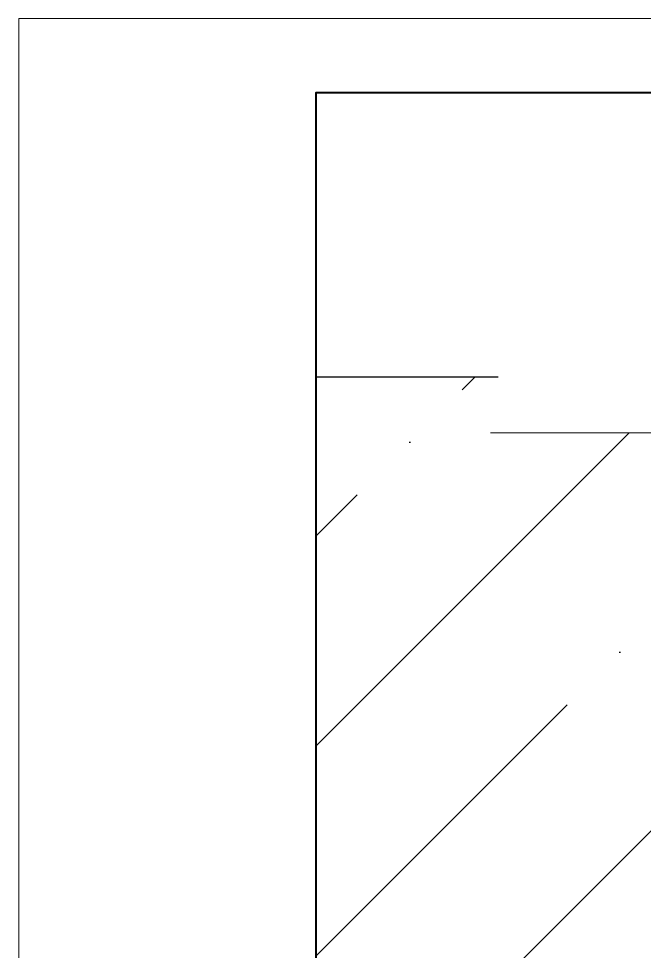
# Model space of a CAD drawing. Header units: millimetres. Extents: x -354900 to 8840672, y 0 to 292181.
# Drawn here: x -295.6 to -190.3, y 140858.4 to 141015.4 of the extents above; entities that cross this region are included whole.
import ezdxf
from ezdxf.enums import TextEntityAlignment as Align

# ---------------------------------------------------------------- set-up
doc = ezdxf.new("R2010")
doc.units = ezdxf.units.MM
doc.header["$MEASUREMENT"] = 0
doc.set_wipeout_variables(frame=1)
doc.layers.get('0').update_dxf_attribs({"color": 250, "lineweight": 9})
for name, color, linetype, lineweight in [('SG_Аннотации', 7, 'Continuous', 5), ('SG_Основание', 7, 'Continuous', 30), ('SG_Форма', 7, 'Continuous', 40)]:
    doc.layers.add(name, color=color, linetype=linetype, lineweight=lineweight)
doc.layers.add('SG_Непечатный', color=8, linetype='Continuous', lineweight=0, plot=False)
doc.styles.add('SG_Arial_2.5', font='arial.ttf', dxfattribs={"height": 2.5})
doc.styles.get("Standard").update_dxf_attribs({"font": 'isocpeur.ttf'})

# ---------------------------------------------------------------- blocks, each defined once
blk = doc.blocks.new('*U665')
at = {"color": 251}
blk.add_wipeout([(-41.463, 0), (-41.463, 13.902), (40.37, 13.902), (40.37, 0), (3.116, 0), (1.558, -4.28), (-1.558, 4.28), (-3.116, 0)], dxfattribs=at)
at = {"linetype": 'Continuous'}
blk.add_lwpolyline([(-41.986, 0), (-3.116, 0), (-3.116, 0), (-1.558, 4.28), (1.558, -4.28), (3.116, 0), (3.116, 0), (41.986, 0)], dxfattribs=at)
blk = doc.blocks.new('*U669')
at = {"color": 0, "linetype": 'ByBlock', "lineweight": -2}
blk.add_lwpolyline([(20, 5), (205, 5), (205, 292), (20, 292)], close=True, dxfattribs=at)
at = {"layer": 'SG_Непечатный'}
blk.add_lwpolyline([(0, 0), (210, 0), (210, 297), (0, 297)], close=True, dxfattribs=at)
at = {"color": 0, "linetype": 'ByBlock', "lineweight": -2, "style": 'SG_Arial_2.5'}
for tag, p in [('НОМЕР', (200, 288.5)), ('ЛИСТ_3', (200, 9))]:
    blk.add_attdef(tag, text='', height=2.5, dxfattribs=at).set_placement(p, align=Align.MIDDLE_CENTER)
at = {"color": 0, "linetype": 'ByBlock', "lineweight": -2, "flags": 104}
for tag, p in [('НАИМЕНОВАНИЕ_4', (139.959, 12.825)), ('КОМПАНИЯ_3', (52.452, 12.825))]:
    blk.add_attdef(tag, text='', height=2.5, dxfattribs=at).set_placement(p, align=Align.MIDDLE_CENTER)

msp = doc.modelspace()

# ---------------------------------------------------------------- hatches: boundary and pattern name
at = {"layer": 'SG_Основание', "lineweight": -3}
h = msp.add_hatch(dxfattribs=at)
h.set_pattern_fill('ANSI35', color=256, scale=200)
h.paths.add_polyline_path([(-134.55, 140955.06), (-245.6, 140955.06), (-245.6, 140458.98), (-134.55, 140458.98)])

# ---------------------------------------------------------------- linework, layer by layer
at = {"layer": 'SG_Основание'}
msp.add_lwpolyline([(-134.55, 140955.06), (-245.6, 140955.06), (-245.6, 140458.98), (-134.55, 140458.98)], close=True, dxfattribs=at)

# ---------------------------------------------------------------- next in the draw order: block references
at = {"layer": 'SG_Аннотации', "xscale": 2.5, "yscale": 2.5, "zscale": 2.5}
msp.add_blockref('*U665', (-111.2, 140945.68), dxfattribs=at)

# ---------------------------------------------------------------- next in the draw order: block references
at = {"layer": 'SG_Форма', "xscale": 2.5, "yscale": 2.5, "zscale": 2.5}
msp.add_blockref('*U669', (-295.6, 140272.92), dxfattribs=at)

doc.saveas('drawing.dxf')
